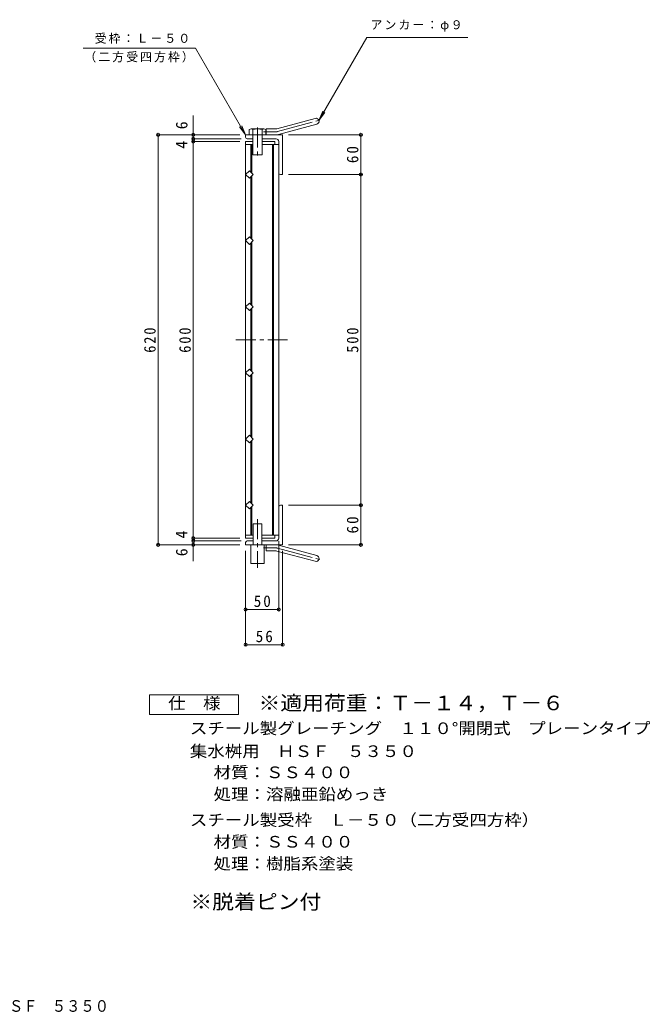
# Model space of a CAD drawing. Units: millimetres, scale not verified. Extents: x -846 to 1060, y -823 to 768.
# Drawn here: x 107 to 1060, y -823 to 679 of the extents above; entities that cross this region are included whole.
import ezdxf
from ezdxf.enums import TextEntityAlignment as Align

# ---------------------------------------------------------------- set-up
doc = ezdxf.new("R2010")
doc.units = ezdxf.units.MM
doc.header["$LTSCALE"] = 6
doc.header["$PDMODE"] = 32
doc.header["$PDSIZE"] = 4.8
doc.linetypes.add('CHAIN1', pattern=[8, 5, -1, 1, -1])
doc.linetypes.add('CHAIN2', pattern=[12, 9, -1, 1, -1])
for name, color, linetype, lineweight in [('A-1', 2, 'Continuous', 9), ('A-2', 3, 'Continuous', 9), ('A-4', 7, 'Continuous', 9), ('A-5', 7, 'Continuous', 9), ('A-9', 4, 'Continuous', 9), ('F-4_F-4ﾚｲﾔ', 2, 'Continuous', 9)]:
    doc.layers.add(name, color=color, linetype=linetype, lineweight=lineweight)
doc.layers.add('F-5_F-5ﾚｲﾔ', color=2, linetype='Continuous')
doc.styles.add('ＭＳ ゴシック', font='')
doc.styles.get('ＭＳ ゴシック').set_extended_font_data('MS Gothic')

msp = doc.modelspace()

# ---------------------------------------------------------------- linework, layer by layer
at = {"layer": 'A-1'}
for p, q in [((495.523, 514.74), (553.714, 530.333)), ((479.378, 505.434), (479.378, 514.434)), ((493.193, 514.434), (479.378, 514.434)), ((497.852, 506.047), (556.043, 521.639)), ((448.378, 501.934), (448.378, 505.434)), ((504.378, 505.434), (448.378, 505.434)), ((459.378, 499.434), (450.878, 499.434)), ((494.378, 499.434), (473.378, 499.434)), ((504.378, 505.434), (504.378, 445.434)), ((498.378, 495.434), (498.378, 447.934)), ((500.878, 445.434), (504.378, 445.434)), ((498.378, -104.567), (498.378, -57.067)), ((500.878, -54.567), (504.378, -54.567)), ((504.378, -114.567), (504.378, -54.567)), ((448.378, -111.067), (448.378, -114.567)), ((504.378, -114.567), (448.378, -114.567)), ((459.878, -108.567), (450.878, -108.567)), ((494.378, -108.567), (472.878, -108.567)), ((479.378, -114.567), (479.378, -123.567)), ((497.852, -115.18), (556.043, -130.772)), ((493.193, -123.567), (479.378, -123.567)), ((495.523, -123.873), (553.714, -139.465))]:
    msp.add_line(p, q, dxfattribs=at)
at = {"layer": 'A-1', "linetype": 'CHAIN2'}
for p, q in [((496.687, 510.394), (561.854, 527.855)), ((493.193, 509.934), (475.573, 509.934)), ((493.193, -119.067), (475.573, -119.067)), ((496.687, -119.527), (561.854, -136.988))]:
    msp.add_line(p, q, dxfattribs=at)
at = {"layer": 'A-1'}
for centre, radius, start, end in [((554.878, 525.986), 4.5, 285.00014, 104.99991), ((493.193, 523.434), 9, 270, 285.00002), ((450.878, 501.934), 2.5, 180, 270), ((493.193, 523.434), 18, 270, 285), ((494.378, 495.434), 4, 0, 90), ((500.878, 447.934), 2.5, 180, 270), ((500.878, -57.067), 2.5, 90, 180), ((494.378, -104.567), 4, 270, 0), ((450.878, -111.067), 2.5, 90, 180), ((493.193, -132.567), 18, 74.99998, 89.99998), ((493.193, -132.567), 9, 74.99998, 90), ((554.878, -135.119), 4.5, 255.00008, 74.99986)]:
    msp.add_arc(centre, radius, start, end, dxfattribs=at)
at = {"layer": 'A-1', "linetype": 'CHAIN2'}
for centre, start, end in [((493.193, 523.434), 270, 284.99995), ((493.193, -132.567), 75.00005, 90)]:
    msp.add_arc(centre, 13.5, start, end, dxfattribs=at)
at = {"layer": 'A-2'}
for p, q in [((448.378, 495.434), (448.378, -104.567)), ((448.378, 495.434), (459.378, 495.434)), ((448.378, 490.934), (459.378, 490.934)), ((456.378, 490.934), (456.378, 448.748)), ((457.878, 490.934), (457.878, 447.248)), ((473.378, 495.434), (492.378, 495.434)), ((473.378, 490.934), (498.378, 490.934)), ((488.878, 490.934), (488.878, -100.067)), ((490.378, 490.934), (490.378, -100.067)), ((492.378, 495.434), (492.378, 490.934)), ((498.378, 490.934), (498.378, -100.067)), ((456.378, 442.12), (456.378, 348.748)), ((457.878, 443.62), (457.878, 347.248)), ((448.378, 345.434), (454.035, 351.091)), ((454.035, 351.091), (459.692, 345.434)), ((456.378, 342.12), (456.378, 248.748)), ((457.878, 343.62), (457.878, 247.248)), ((448.378, 245.434), (454.035, 251.091)), ((454.035, 251.091), (459.692, 245.434)), ((456.378, 242.12), (456.378, 148.747)), ((457.878, 243.62), (457.878, 147.247)), ((448.378, 145.433), (454.035, 139.776)), ((454.035, 139.776), (459.692, 145.433)), ((456.378, 48.747), (456.378, 142.12)), ((457.878, 47.247), (457.878, 143.62)), ((448.378, 45.433), (454.035, 39.776)), ((454.035, 39.776), (459.692, 45.433)), ((456.378, -51.253), (456.378, 42.12)), ((457.878, -52.753), (457.878, 43.62)), ((456.378, -100.067), (456.378, -57.88)), ((457.878, -100.067), (457.878, -56.38)), ((448.378, -100.067), (459.878, -100.067)), ((448.378, -104.567), (459.878, -104.567)), ((472.878, -100.067), (498.378, -100.067)), ((472.878, -104.567), (492.378, -104.567)), ((492.378, -104.567), (492.378, -100.067))]:
    msp.add_line(p, q, dxfattribs=at)
at = {"layer": 'A-2', "linetype": 'CHAIN1'}
msp.add_line((433.74, 195.433), (515.14, 195.433), dxfattribs=at)
at = {"layer": 'A-2'}
for points in [[(459.692, 445.434), (454.035, 439.777), (448.378, 445.434), (454.035, 451.091)], [(459.692, -54.567), (454.035, -48.91), (448.378, -54.567), (454.035, -60.224)]]:
    msp.add_lwpolyline(points, close=True, dxfattribs=at)
for points in [[(459.692, 345.434), (454.035, 339.777), (448.378, 345.434)], [(459.692, 245.434), (454.035, 239.777), (448.378, 245.434)], [(459.692, 145.433), (454.035, 151.09), (448.378, 145.433)], [(459.692, 45.433), (454.035, 51.09), (448.378, 45.433)]]:
    msp.add_lwpolyline(points, dxfattribs=at)
at = {"layer": 'A-4'}
for p, q in [((369.298, 534.603), (369.298, -139.156)), ((439.378, 505.434), (314.416, 505.434)), ((316.216, 505.434), (316.216, -114.567)), ((441.878, 499.434), (367.498, 499.434)), ((378.298, 505.434), (371.098, 505.434)), ((513.378, 505.434), (624.503, 505.434)), ((622.703, 505.434), (622.703, 445.434)), ((439.378, 495.434), (367.498, 495.434)), ((513.378, 445.434), (624.503, 445.434)), ((622.703, 445.434), (622.703, -54.567)), ((513.378, -54.567), (624.503, -54.567)), ((622.703, -54.567), (622.703, -114.567)), ((439.378, -104.567), (367.498, -104.567)), ((439.378, -114.567), (314.416, -114.567)), ((441.878, -108.567), (367.498, -108.567)), ((498.378, -109.067), (498.378, -214.163)), ((513.378, -114.567), (624.503, -114.567)), ((448.378, -123.567), (448.378, -267.376)), ((504.378, -123.567), (504.378, -267.376)), ((448.378, -212.363), (498.378, -212.363)), ((448.378, -265.576), (504.378, -265.576))]:
    msp.add_line(p, q, dxfattribs=at)
for p in [(316.216, 505.434), (369.298, 505.434), (369.298, 499.434), (369.298, 495.434), (622.703, 505.434), (622.703, 445.434), (622.703, -54.567), (369.298, -104.567), (316.216, -114.567), (369.298, -108.567), (369.298, -114.567), (622.703, -114.567), (448.378, -212.363), (498.378, -212.363), (448.378, -265.576), (504.378, -265.576)]:
    msp.add_point(p, dxfattribs=at)
at = {"layer": 'A-5'}
for p, q in [((372.621, 636.649), (202.893, 636.649)), ((448.378, 505.434), (372.621, 636.649)), ((559.225, 527.151), (564.965, 541.009)), ((559.225, 527.151), (568.357, 539.051)), ((448.378, 505.434), (439.247, 517.334)), ((448.378, 505.434), (442.638, 519.292))]:
    msp.add_line(p, q, dxfattribs=at)
msp.add_lwpolyline([(559.225, 527.151), (631.712, 652.701), (784.418, 652.701)], dxfattribs=at)
at = {"layer": 'A-9'}
for p, q in [((456.659, 514.394), (476.098, 514.394)), ((459.378, 505.434), (459.378, 513.353)), ((473.379, 505.434), (473.379, 513.353)), ((478.817, 513.353), (478.817, 505.434)), ((459.378, 505.434), (459.378, 475.434)), ((473.378, 505.434), (473.378, 475.434)), ((459.378, 475.434), (473.378, 475.434)), ((459.878, -82.869), (472.878, -82.869)), ((459.878, -82.869), (459.878, -114.566)), ((472.878, -82.869), (472.878, -114.566)), ((456.378, -114.566), (456.378, -142.566)), ((476.378, -114.566), (476.378, -142.566)), ((456.378, -142.566), (476.378, -142.566))]:
    msp.add_line(p, q, dxfattribs=at)
at = {"layer": 'A-9', "linetype": 'CHAIN1'}
for p, q in [((466.378, 516.329), (466.378, 469.972)), ((466.378, -75.863), (466.378, -149.058))]:
    msp.add_line(p, q, dxfattribs=at)
at = {"layer": 'A-9'}
msp.add_lwpolyline([(453.939, 513.353), (453.939, 505.434), (478.817, 505.434)], dxfattribs=at)
for centre, radius, start, end in [((456.659, 510.32), 4.074, 48.12389, 131.8763), ((466.378, 490.328), 24.066, 73.09029, 106.90971), ((476.098, 510.32), 4.074, 48.1237, 131.87611)]:
    msp.add_arc(centre, radius, start, end, dxfattribs=at)
at = {"layer": 'F-4_F-4ﾚｲﾔ'}
msp.add_lwpolyline([(302.838, -371.224), (302.838, -341.224), (437.837, -341.224), (437.837, -371.224)], close=True, dxfattribs=at)

# ---------------------------------------------------------------- texts
at = {"layer": 'A-4', "color": 2, "style": 'ＭＳ ゴシック'}
for s, p in [('6', (365.698, 513.877)), ('4', (365.698, 484.424)), ('4', (365.698, -105.006)), ('6', (365.698, -131.773))]:
    msp.add_text(s, height=17.6, rotation=90, dxfattribs=at).set_placement(p, align=Align.BOTTOM_LEFT)
at = {"layer": 'A-4', "color": 2, "char_height": 17.6, "attachment_point": 7, "rotation": 90, "style": 'ＭＳ ゴシック'}
for s, insert in [('\\T1.27;\\W0.95;60', (619.103, 462.684)), ('\\T1.27;\\W0.9;620', (312.616, 175.934)), ('\\T1.27;\\W0.9;600', (365.698, 175.934)), ('\\T1.27;\\W0.9;500', (619.103, 175.934)), ('\\T1.27;\\W0.95;60', (619.103, -97.317))]:
    msp.add_mtext(s, dxfattribs=dict(at, insert=insert))
at = {"layer": 'A-4', "color": 2, "char_height": 17.6, "attachment_point": 7, "style": 'ＭＳ ゴシック'}
for s, insert in [('\\T1.27;\\W0.95;50', (460.628, -208.763)), ('\\T1.27;\\W0.95;56', (463.628, -261.976))]:
    msp.add_mtext(s, dxfattribs=dict(at, insert=insert))
at = {"layer": 'A-5', "char_height": 13.2, "attachment_point": 7, "style": 'ＭＳ ゴシック'}
for s, insert in [('\\T1.17;アンカー：φ９', (637.23, 661.551)), ('\\T1.17;受枠：Ｌ－５０', (220.147, 643.186)), ('\\T1.17;（二方受四方枠）', (204.49, 614.807))]:
    msp.add_mtext(s, dxfattribs=dict(at, insert=insert))
at = {"layer": 'F-4_F-4ﾚｲﾔ', "style": 'ＭＳ ゴシック', "width": 1.1}
for s, p in [('仕\u3000様', (331.338, -368.225)), ('スチール製グレーチング\u3000１１０°開閉式\u3000プレーンタイプ', (364.091, -405.977)), ('集水桝用\u3000ＨＳＦ\u3000５３５０', (364.091, -440.664)), ('材質：ＳＳ４００', (399.919, -472.646)), ('処理：溶融亜鉛めっき', (399.919, -505.647)), ('スチール製受枠\u3000Ｌ－５０（二方受四方枠）', (364.092, -544.647)), ('材質：ＳＳ４００', (399.918, -577.647)), ('処理：樹脂系塗装', (399.918, -610.647))]:
    msp.add_text(s, height=17.6, dxfattribs=at).set_placement(p, align=Align.BOTTOM_LEFT)
at = {"layer": 'F-4_F-4ﾚｲﾔ', "color": 3, "style": 'ＭＳ ゴシック', "width": 1.1}
msp.add_text('※脱着ピン付', height=21.99, dxfattribs=at).set_placement((364.849, -671.861), align=Align.BOTTOM_LEFT)
at = {"layer": 'F-5_F-5ﾚｲﾔ', "color": 3, "style": 'ＭＳ ゴシック', "width": 1.1}
msp.add_text('※適用荷重：Ｔ－１４，Ｔ－６', height=21.99, dxfattribs=at).set_placement((467.837, -371.224), align=Align.BOTTOM_LEFT)
at = {"layer": 'F-5_F-5ﾚｲﾔ', "style": 'ＭＳ ゴシック', "width": 0.9}
msp.add_text('集水桝用\u3000ＨＳＦ\u3000５３５０', height=17.6, dxfattribs=at).set_placement((-39.071, -825.907), align=Align.BOTTOM_LEFT)

doc.saveas('drawing.dxf')
